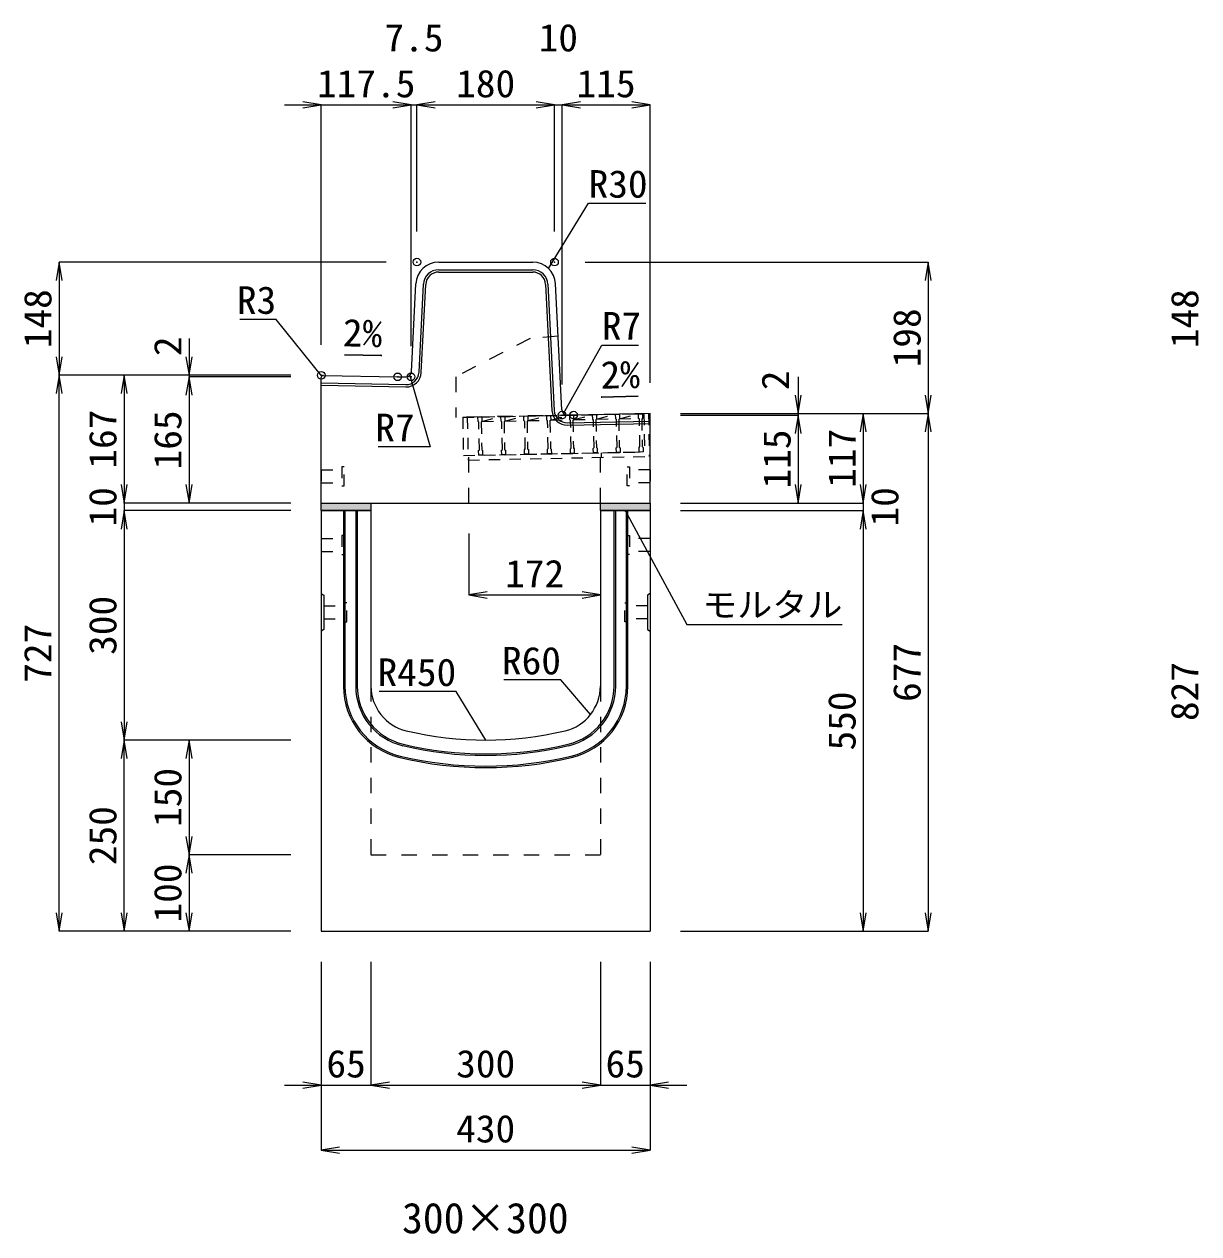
# Model space of a CAD drawing. Units: millimetres at full size. Extents: x -22536 to 51867, y -19720 to 38340.
# Drawn here: x -20572 to -19036, y 26671 to 28253 of the extents above; entities that cross this region are included whole.
import ezdxf
from ezdxf.enums import TextEntityAlignment as Align

# ---------------------------------------------------------------- set-up
doc = ezdxf.new("R2010")
doc.units = ezdxf.units.MM
doc.header["$LTSCALE"] = 20
doc.header["$PDMODE"] = 32
doc.header["$PDSIZE"] = 10
doc.linetypes.add('USER1', pattern=[2, 1, -1])
doc.linetypes.add('USER2', pattern=[1.35, 0.75, -0.6])
for name, color, linetype, lineweight in [('インサート', 3, 'USER2', 9), ('グレーチング', 7, 'USER2', 5), ('モルタル', 7, 'Continuous', 9), ('受枠', 3, 'USER2', 9), ('寸法線', 7, 'Continuous', 13), ('引出線', 4, 'Continuous', 13), ('本体', 2, 'Continuous', 13), ('目地', 132, 'Continuous', 5)]:
    doc.layers.add(name, color=color, linetype=linetype, lineweight=lineweight)
doc.layers.add('作業エリア', color=11, linetype='Continuous')
doc.layers.add('文字', color=7, linetype='Continuous')
doc.styles.add('ＭＳ 明朝', font='')
doc.styles.get('ＭＳ 明朝').set_extended_font_data('MS Mincho')

# ---------------------------------------------------------------- blocks, each defined once
blk = doc.blocks.new('open_arrow')
at = {"color": 0, "linetype": 'Continuous', "lineweight": -2}
blk.add_lwpolyline([(7.5, 1.25), (0, 0), (7.5, -1.25)], dxfattribs=at)

msp = doc.modelspace()

# ---------------------------------------------------------------- hatches: boundary and pattern name
at = {"layer": 'モルタル'}
for points in [[(-20118.88, 27616.58), (-20118.88, 27626.58), (-20183.88, 27626.58), (-20183.88, 27616.58)], [(-19753.88, 27616.58), (-19753.88, 27626.58), (-19818.88, 27626.58), (-19818.88, 27616.58)]]:
    msp.add_hatch(color=256, dxfattribs=at).paths.add_polyline_path(points)

# ---------------------------------------------------------------- linework, layer by layer
at = {"layer": 'インサート'}
for p, q in [((-20183.88, 27670.08), (-20156.88, 27670.08)), ((-20183.88, 27670.08), (-20183.88, 27653.08)), ((-20153.88, 27674.08), (-20156.88, 27674.08)), ((-20156.88, 27674.08), (-20156.88, 27649.08)), ((-20153.88, 27649.08), (-20153.88, 27674.08)), ((-19783.88, 27674.08), (-19780.88, 27674.08)), ((-19783.88, 27649.08), (-19783.88, 27674.08)), ((-19780.88, 27674.08), (-19780.88, 27649.08)), ((-19753.88, 27670.08), (-19780.88, 27670.08)), ((-19753.88, 27670.08), (-19753.88, 27653.08)), ((-20183.88, 27653.08), (-20156.88, 27653.08)), ((-19753.88, 27653.08), (-19780.88, 27653.08)), ((-20156.88, 27649.08), (-20153.88, 27649.08)), ((-19780.88, 27649.08), (-19783.88, 27649.08)), ((-20183.88, 27580.08), (-20156.88, 27580.08)), ((-20183.88, 27580.08), (-20183.88, 27563.08)), ((-20153.88, 27584.08), (-20156.88, 27584.08)), ((-20156.88, 27584.08), (-20156.88, 27559.08)), ((-20153.88, 27559.08), (-20153.88, 27584.08)), ((-19783.88, 27584.08), (-19780.88, 27584.08)), ((-19783.88, 27559.08), (-19783.88, 27584.08)), ((-19780.88, 27584.08), (-19780.88, 27559.08)), ((-19753.88, 27580.08), (-19780.88, 27580.08)), ((-19753.88, 27580.08), (-19753.88, 27563.08)), ((-20183.88, 27563.08), (-20156.88, 27563.08)), ((-20156.88, 27559.08), (-20153.88, 27559.08)), ((-19780.88, 27559.08), (-19783.88, 27559.08)), ((-19753.88, 27563.08), (-19780.88, 27563.08)), ((-20180.68, 27492.08), (-20153.68, 27492.08)), ((-20180.68, 27492.08), (-20180.68, 27475.08)), ((-20150.68, 27496.08), (-20153.68, 27496.08)), ((-20153.68, 27496.08), (-20153.68, 27471.08)), ((-20150.68, 27471.08), (-20150.68, 27496.08)), ((-19787.08, 27496.08), (-19784.08, 27496.08)), ((-19787.08, 27471.08), (-19787.08, 27496.08)), ((-19784.08, 27496.08), (-19784.08, 27471.08)), ((-19757.08, 27492.08), (-19784.08, 27492.08)), ((-19757.08, 27492.08), (-19757.08, 27475.08)), ((-20180.68, 27475.08), (-20153.68, 27475.08)), ((-20153.68, 27471.08), (-20150.68, 27471.08)), ((-19784.08, 27471.08), (-19787.08, 27471.08)), ((-19757.08, 27475.08), (-19784.08, 27475.08))]:
    msp.add_line(p, q, dxfattribs=at)
at = {"layer": 'グレーチング'}
for p, q in [((-19978.95, 27739.07), (-19764, 27743.37)), ((-19973.83, 27733.18), (-19948.96, 27739.67)), ((-19973.83, 27733.18), (-19948.84, 27733.68)), ((-19943.84, 27733.78), (-19918.96, 27740.27)), ((-19943.84, 27733.78), (-19918.84, 27734.27)), ((-19913.85, 27734.37), (-19888.97, 27740.87)), ((-19913.85, 27734.37), (-19888.85, 27734.87)), ((-19883.85, 27734.97), (-19858.98, 27741.47)), ((-19883.85, 27734.97), (-19858.86, 27735.47)), ((-19853.86, 27735.57), (-19828.98, 27742.07)), ((-19853.86, 27735.57), (-19828.86, 27736.07)), ((-19823.86, 27736.17), (-19798.99, 27742.67)), ((-19823.86, 27736.17), (-19798.87, 27736.67)), ((-19793.87, 27736.77), (-19768.99, 27743.27)), ((-19793.87, 27736.77), (-19768.87, 27737.27)), ((-19977.95, 27689.08), (-19763, 27693.38))]:
    msp.add_line(p, q, dxfattribs=at)
for points in [[(-19978.95, 27739.07), (-19973.95, 27739.17), (-19973.83, 27733.18), (-19974.81, 27732.16), (-19974.09, 27696.16), (-19973.07, 27695.18), (-19972.95, 27689.18), (-19977.95, 27689.08), (-19978.07, 27695.08), (-19977.09, 27696.1), (-19977.81, 27732.1), (-19978.83, 27733.08)], [(-19948.96, 27739.67), (-19943.96, 27739.77), (-19943.84, 27733.78), (-19944.82, 27732.76), (-19944.1, 27696.76), (-19943.08, 27695.78), (-19942.96, 27689.78), (-19947.96, 27689.68), (-19948.08, 27695.68), (-19947.1, 27696.7), (-19947.82, 27732.7), (-19948.84, 27733.68)], [(-19918.96, 27740.27), (-19913.97, 27740.37), (-19913.85, 27734.37), (-19914.83, 27733.36), (-19914.11, 27697.36), (-19913.09, 27696.38), (-19912.97, 27690.38), (-19917.96, 27690.28), (-19918.08, 27696.28), (-19917.1, 27697.3), (-19917.82, 27733.3), (-19918.84, 27734.27)], [(-19888.97, 27740.87), (-19883.97, 27740.97), (-19883.85, 27734.97), (-19884.83, 27733.95), (-19884.11, 27697.96), (-19883.09, 27696.98), (-19882.97, 27690.98), (-19887.97, 27690.88), (-19888.09, 27696.88), (-19887.11, 27697.9), (-19887.83, 27733.9), (-19888.85, 27734.87)], [(-19858.98, 27741.47), (-19853.98, 27741.57), (-19853.86, 27735.57), (-19854.84, 27734.55), (-19854.12, 27698.56), (-19853.1, 27697.58), (-19852.98, 27691.58), (-19857.98, 27691.48), (-19858.1, 27697.48), (-19857.12, 27698.5), (-19857.84, 27734.49), (-19858.86, 27735.47)], [(-19828.98, 27742.07), (-19823.98, 27742.17), (-19823.86, 27736.17), (-19824.84, 27735.15), (-19824.12, 27699.16), (-19823.1, 27698.18), (-19822.98, 27692.18), (-19827.98, 27692.08), (-19828.1, 27698.08), (-19827.12, 27699.1), (-19827.84, 27735.09), (-19828.86, 27736.07)], [(-19798.99, 27742.67), (-19793.99, 27742.77), (-19793.87, 27736.77), (-19794.85, 27735.75), (-19794.13, 27699.76), (-19793.11, 27698.78), (-19792.99, 27692.78), (-19797.99, 27692.68), (-19798.11, 27698.68), (-19797.13, 27699.7), (-19797.85, 27735.69), (-19798.87, 27736.67)], [(-19768.99, 27743.27), (-19764, 27743.37), (-19763.88, 27737.37), (-19764.86, 27736.35), (-19764.14, 27700.36), (-19763.12, 27699.38), (-19763, 27693.38), (-19767.99, 27693.28), (-19768.11, 27699.28), (-19767.13, 27700.3), (-19767.85, 27736.29), (-19768.87, 27737.27)]]:
    msp.add_lwpolyline(points, close=True, dxfattribs=at)
at = {"layer": 'モルタル'}
for points in [[(-20183.88, 27626.58), (-20118.88, 27626.58), (-20118.88, 27616.58), (-20183.88, 27616.58)], [(-19818.88, 27626.58), (-19753.88, 27626.58), (-19753.88, 27616.58), (-19818.88, 27616.58)]]:
    msp.add_lwpolyline(points, close=True, dxfattribs=at)
at = {"layer": '作業エリア'}
for p in [(-20058.88, 27941.58), (-19878.88, 27941.58), (-20183.88, 27793.58), (-20083.88, 27791.58), (-20066.38, 27791.58), (-19868.88, 27741.58), (-19853.88, 27741.58)]:
    msp.add_point(p, dxfattribs=at)
at = {"layer": '受枠'}
for p, q in [((-19998.95, 27738.67), (-19756, 27743.53)), ((-19998.95, 27738.67), (-19997.95, 27688.68)), ((-19992.95, 27738.79), (-19991.83, 27682.81)), ((-19762, 27743.41), (-19761, 27693.42)), ((-19756, 27743.53), (-19754.88, 27687.54)), ((-19997.95, 27688.68), (-19761, 27693.42)), ((-19991.83, 27682.81), (-19754.88, 27687.54)), ((-19817.98, 27692.28), (-19817.86, 27686.28))]:
    msp.add_line(p, q, dxfattribs=at)
at = {"layer": '寸法線'}
for p, q in [((-20231.88, 28147.15), (-20066.38, 28147.15)), ((-20183.88, 27833.58), (-20183.88, 28147.15)), ((-20114.38, 28147.15), (-20010.88, 28147.15)), ((-20066.38, 27831.58), (-20066.38, 28147.15)), ((-20066.38, 27831.58), (-20066.38, 28147.15)), ((-20058.88, 27981.58), (-20058.88, 28147.15)), ((-20058.88, 28147.15), (-19878.88, 28147.15)), ((-20058.88, 27981.58), (-20058.88, 28147.15)), ((-19926.88, 28147.15), (-19820.88, 28147.15)), ((-19878.88, 27981.58), (-19878.88, 28147.15)), ((-19878.88, 27981.58), (-19878.88, 28147.15)), ((-19868.88, 27781.58), (-19868.88, 28147.15)), ((-19868.88, 28147.15), (-19753.88, 28147.15)), ((-19868.88, 27781.58), (-19868.88, 28147.15)), ((-19753.88, 27783.58), (-19753.88, 28147.15)), ((-20526.82, 27941.58), (-20526.82, 27793.58)), ((-20098.88, 27941.58), (-20526.82, 27941.58)), ((-19838.88, 27941.58), (-19390.1, 27941.58)), ((-19390.1, 27941.58), (-19390.1, 27743.58)), ((-20356.82, 27841.58), (-20356.82, 27743.58)), ((-20223.88, 27793.58), (-20526.82, 27793.58)), ((-20526.82, 27066.58), (-20526.82, 27793.58)), ((-20223.88, 27793.58), (-20526.82, 27793.58)), ((-20441.82, 27793.58), (-20441.82, 27626.58)), ((-20223.88, 27793.58), (-20441.82, 27793.58)), ((-20223.88, 27793.58), (-20356.82, 27793.58)), ((-20223.88, 27791.58), (-20356.82, 27791.58)), ((-20356.82, 27791.58), (-20356.82, 27626.58)), ((-20223.88, 27791.58), (-20356.82, 27791.58)), ((-19560.1, 27791.58), (-19560.1, 27693.58)), ((-19713.88, 27743.58), (-19560.1, 27743.58)), ((-19713.88, 27743.58), (-19475.1, 27743.58)), ((-19713.88, 27743.58), (-19390.1, 27743.58)), ((-19713.88, 27743.58), (-19390.1, 27743.58)), ((-19713.88, 27741.58), (-19560.1, 27741.58)), ((-19713.88, 27741.58), (-19560.1, 27741.58)), ((-19560.1, 27741.58), (-19560.1, 27626.58)), ((-19475.1, 27743.58), (-19475.1, 27626.58)), ((-19390.1, 27743.58), (-19390.1, 27066.58)), ((-20441.82, 27674.58), (-20441.82, 27568.58)), ((-19475.1, 27674.58), (-19475.1, 27568.58)), ((-20223.88, 27626.58), (-20441.82, 27626.58)), ((-20223.88, 27626.58), (-20441.82, 27626.58)), ((-20223.88, 27626.58), (-20356.82, 27626.58)), ((-19713.88, 27626.58), (-19560.1, 27626.58)), ((-19713.88, 27626.58), (-19475.1, 27626.58)), ((-19713.88, 27626.58), (-19475.1, 27626.58)), ((-20223.88, 27616.58), (-20441.82, 27616.58)), ((-20441.82, 27616.58), (-20441.82, 27316.58)), ((-20223.88, 27616.58), (-20441.82, 27616.58)), ((-19713.88, 27616.58), (-19475.1, 27616.58)), ((-19713.88, 27616.58), (-19475.1, 27616.58)), ((-19475.1, 27616.58), (-19475.1, 27066.58)), ((-19990.88, 27586.58), (-19990.88, 27506.35)), ((-19990.88, 27506.35), (-19818.88, 27506.35)), ((-20223.88, 27316.58), (-20441.82, 27316.58)), ((-20441.82, 27066.58), (-20441.82, 27316.58)), ((-20223.88, 27316.58), (-20441.82, 27316.58)), ((-20356.82, 27316.58), (-20356.82, 27166.58)), ((-20223.88, 27316.58), (-20356.82, 27316.58)), ((-20223.88, 27166.58), (-20356.82, 27166.58)), ((-20356.82, 27166.58), (-20356.82, 27066.58)), ((-20223.88, 27166.58), (-20356.82, 27166.58)), ((-20223.88, 27066.58), (-20526.82, 27066.58)), ((-20223.88, 27066.58), (-20441.82, 27066.58)), ((-20223.88, 27066.58), (-20356.82, 27066.58)), ((-19713.88, 27066.58), (-19475.1, 27066.58)), ((-19713.88, 27066.58), (-19390.1, 27066.58)), ((-20183.88, 27026.58), (-20183.88, 26865.42)), ((-20183.88, 27026.58), (-20183.88, 26780.42)), ((-20118.88, 27026.58), (-20118.88, 26865.42)), ((-20118.88, 27026.58), (-20118.88, 26865.42)), ((-19818.88, 27026.58), (-19818.88, 26865.42)), ((-19818.88, 27026.58), (-19818.88, 26865.42)), ((-19753.88, 27026.58), (-19753.88, 26865.42)), ((-19753.88, 27026.58), (-19753.88, 26780.42)), ((-20231.88, 26865.42), (-20070.88, 26865.42)), ((-20118.88, 26865.42), (-19818.88, 26865.42)), ((-19866.88, 26865.42), (-19705.88, 26865.42)), ((-20183.88, 26780.42), (-19753.88, 26780.42))]:
    msp.add_line(p, q, dxfattribs=at)
at = {"layer": '引出線'}
for points in [[(-19886.74, 27933.31), (-19834.28, 28018.65), (-19759.6, 28018.65)], [(-20182.98, 27792.66), (-20242.82, 27866.75), (-20290.55, 27866.75)], [(-19867.04, 27743.5), (-19817.02, 27833.11), (-19769.09, 27833.11)], [(-20104.75, 27819.56), (-20153.49, 27820.54), (-20104.75, 27819.56)], [(-20068.21, 27793.5), (-20041.69, 27700.14), (-20109.63, 27700.14)], [(-19818.02, 27765.17), (-19769.31, 27766.14), (-19818.05, 27765.16)], [(-19786.38, 27616.58), (-19705.75, 27467.55), (-19502.71, 27467.55)], [(-19831.81, 27349.89), (-19870.4, 27395.29), (-19945.07, 27395.29)], [(-19968.88, 27316.58), (-20007.39, 27380.12), (-20108.4, 27380.12)]]:
    msp.add_lwpolyline(points, dxfattribs=at)
at = {"layer": '本体'}
for p, q in [((-20030.34, 27941.58), (-19907.41, 27941.58)), ((-20066.04, 27798.23), (-20060.3, 27913.07)), ((-19869.21, 27748.23), (-19877.45, 27913.07)), ((-20180.82, 27793.51), (-20083.88, 27791.58)), ((-20183.88, 27626.58), (-20183.88, 27790.51)), ((-20083.88, 27791.58), (-20073.04, 27791.58)), ((-19853.88, 27741.58), (-19862.22, 27741.58)), ((-19753.88, 27743.58), (-19853.88, 27741.58)), ((-19753.88, 27626.58), (-19753.88, 27743.58)), ((-20183.88, 27626.58), (-19753.88, 27626.58)), ((-20183.88, 27616.58), (-20183.88, 27066.58)), ((-20183.88, 27616.58), (-20118.88, 27616.58)), ((-20118.88, 27616.58), (-20118.88, 27387.1)), ((-19818.88, 27616.58), (-19753.88, 27616.58)), ((-19818.88, 27616.58), (-19818.88, 27387.1)), ((-19753.88, 27616.58), (-19753.88, 27066.58)), ((-20183.88, 27066.58), (-19753.88, 27066.58))]:
    msp.add_line(p, q, dxfattribs=at)
at = {"layer": '本体', "linetype": 'USER1'}
for p, q in [((-19910.88, 27841.58), (-20007.88, 27791.58)), ((-19874.03, 27844.58), (-19910.88, 27841.58)), ((-20007.88, 27791.58), (-20007.88, 27738.5)), ((-19853.88, 27741.58), (-20007.88, 27738.5)), ((-19990.88, 27626.58), (-19990.88, 27688.83)), ((-19818.88, 27626.58), (-19818.88, 27692.27))]:
    msp.add_line(p, q, dxfattribs=at)
at = {"layer": '本体', "lineweight": 9}
for p, q in [((-20183.88, 27508.08), (-20180.68, 27506.08)), ((-19753.88, 27508.08), (-19757.08, 27506.08)), ((-20180.68, 27506.08), (-20180.68, 27461.08)), ((-19757.08, 27506.08), (-19757.08, 27461.08)), ((-20180.68, 27461.08), (-20183.88, 27459.08)), ((-19757.08, 27461.08), (-19753.88, 27459.08))]:
    msp.add_line(p, q, dxfattribs=at)
at = {"layer": '本体', "linetype": 'USER1', "lineweight": 15}
for p, q in [((-20118.88, 27387.1), (-20118.88, 27166.58)), ((-19818.88, 27387.1), (-19818.88, 27166.58)), ((-20118.88, 27166.58), (-19818.88, 27166.58))]:
    msp.add_line(p, q, dxfattribs=at)
at = {"layer": '本体'}
for centre, radius, start, end in [((-20030.34, 27911.58), 30, 90, 177.13759), ((-19907.41, 27911.58), 30, 2.86241, 90), ((-20180.88, 27790.51), 3, 88.85424, 180), ((-20073.04, 27798.58), 7, 270, 357.13759), ((-19862.22, 27748.58), 7, 182.86241, 270), ((-20058.88, 27387.1), 60, 180, 256.65764), ((-19878.88, 27387.1), 60, 283.34236, 0), ((-19968.88, 27766.58), 450, 256.65764, 283.34236)]:
    msp.add_arc(centre, radius, start, end, dxfattribs=at)
at = {"layer": '目地'}
for p, q in [((-20030.34, 27931.58), (-19907.41, 27931.58)), ((-20030.34, 27928.58), (-19907.41, 27928.58)), ((-20056.07, 27797.51), (-20050.31, 27912.57)), ((-20053.07, 27797.36), (-20047.32, 27912.42)), ((-19890.44, 27912.42), (-19882.19, 27747.41)), ((-19887.44, 27912.57), (-19879.19, 27747.56)), ((-20183.88, 27783.57), (-20073.39, 27781.36)), ((-20183.88, 27780.57), (-20073.45, 27778.36)), ((-19861.87, 27731.41), (-19753.88, 27733.57)), ((-19861.81, 27728.41), (-19753.88, 27730.57)), ((-20154.88, 27616.58), (-20154.88, 27387.1)), ((-20152.88, 27616.58), (-20152.88, 27387.1)), ((-20138.88, 27616.58), (-20138.88, 27387.1)), ((-20136.88, 27616.58), (-20136.88, 27387.1)), ((-19800.88, 27387.1), (-19800.88, 27616.58)), ((-19798.88, 27387.1), (-19798.88, 27616.58)), ((-19784.88, 27387.1), (-19784.88, 27616.58)), ((-19782.88, 27387.1), (-19782.88, 27616.58))]:
    msp.add_line(p, q, dxfattribs=at)
for centre, radius, start, end in [((-20030.34, 27911.58), 20, 90, 177.13759), ((-20030.34, 27911.58), 17, 90, 177.13759), ((-19907.41, 27911.58), 20, 2.86241, 90), ((-19907.41, 27911.58), 17, 2.86241, 90), ((-20073.05, 27798.36), 20, 268.85424, 357.13759), ((-20073.05, 27798.36), 17, 268.85424, 357.13759), ((-19862.21, 27748.41), 20, 182.86241, 271.14576), ((-19862.21, 27748.41), 17, 182.86241, 271.14576), ((-20058.88, 27387.1), 96, 180, 256.65764), ((-20058.88, 27387.1), 94, 180, 256.65764), ((-20058.88, 27387.1), 80, 180, 256.65764), ((-20058.88, 27387.1), 78, 180, 256.65764), ((-19878.88, 27387.1), 78, 283.34236, 0), ((-19878.88, 27387.1), 80, 283.34236, 0), ((-19878.88, 27387.1), 94, 283.34236, 0), ((-19878.88, 27387.1), 96, 283.34236, 0), ((-19968.88, 27766.58), 470, 256.65764, 283.34236), ((-19968.88, 27766.58), 468, 256.65764, 283.34236), ((-19968.88, 27766.58), 486, 256.65764, 283.34236), ((-19968.88, 27766.58), 484, 256.65764, 283.34236)]:
    msp.add_arc(centre, radius, start, end, dxfattribs=at)

# ---------------------------------------------------------------- block references
at = {"layer": '寸法線', "xscale": 3.2, "yscale": 3.2}
for p, rotation in [((-20183.88, 28147.15), 180), ((-20066.38, 28147.15), 180), ((-20066.38, 28147.15), 180), ((-19878.88, 28147.15), 180), ((-19878.88, 28147.15), 180), ((-19753.88, 28147.15), 180), ((-20526.82, 27941.58), 270), ((-19390.1, 27941.58), 270), ((-20526.82, 27793.58), 90), ((-20356.82, 27793.58), 90), ((-20526.82, 27793.58), 270), ((-20441.82, 27793.58), 270), ((-20356.82, 27791.58), 270), ((-20356.82, 27791.58), 270), ((-19560.1, 27743.58), 90), ((-19390.1, 27743.58), 90), ((-19560.1, 27741.58), 270), ((-19560.1, 27741.58), 270), ((-19475.1, 27743.58), 270), ((-19390.1, 27743.58), 270), ((-20441.82, 27626.58), 90), ((-20441.82, 27626.58), 90), ((-20356.82, 27626.58), 90), ((-19560.1, 27626.58), 90), ((-19475.1, 27626.58), 90), ((-19475.1, 27626.58), 90), ((-20441.82, 27616.58), 270), ((-20441.82, 27616.58), 270), ((-19475.1, 27616.58), 270), ((-19475.1, 27616.58), 270), ((-19818.88, 27506.35), 180), ((-20441.82, 27316.58), 90), ((-20441.82, 27316.58), 270), ((-20356.82, 27316.58), 270), ((-20356.82, 27166.58), 90), ((-20356.82, 27166.58), 270), ((-20526.82, 27066.58), 90), ((-20441.82, 27066.58), 90), ((-20356.82, 27066.58), 90), ((-19475.1, 27066.58), 90), ((-19390.1, 27066.58), 90), ((-20183.88, 26865.42), 180), ((-19818.88, 26865.42), 180), ((-19818.88, 26865.42), 180), ((-19753.88, 26780.42), 180)]:
    msp.add_blockref('open_arrow', p, dxfattribs=dict(at, rotation=rotation))
for p in [(-20058.88, 28147.15), (-20058.88, 28147.15), (-19868.88, 28147.15), (-19868.88, 28147.15), (-19990.88, 27506.35), (-20118.88, 26865.42), (-20118.88, 26865.42), (-19753.88, 26865.42), (-20183.88, 26780.42)]:
    msp.add_blockref('open_arrow', p, dxfattribs=at)
at = {"layer": '引出線'}
for p, xscale, yscale, rotation in [((-19886.74, 27933.31), 0.16, 0.16, 58.4), ((-20104.75, 27819.56), 0.16, 0.16, 178.9), ((-20182.98, 27792.66), 0.16, 0.16, 128.9), ((-20068.21, 27793.5), 0.16, 0.16, 285.9), ((-19818.02, 27765.17), 0.16, 0.16, 1.1), ((-19867.04, 27743.5), 0.16, 0.16, 60.8), ((-19786.38, 27616.58), 0.16, 0.16, 298.4), ((-19831.81, 27349.89), 0.133, 0.133, 130.4), ((-19968.88, 27316.58), 0.133, 0.133, 121.2)]:
    msp.add_blockref('open_arrow', p, dxfattribs=dict(at, xscale=xscale, yscale=yscale, rotation=rotation))

# ---------------------------------------------------------------- texts
at = {"layer": '寸法線', "style": 'ＭＳ 明朝', "width": 1.05}
for s, p in [('7.5', (-20062.63, 28235.15)), ('10', (-19873.88, 28235.15)), ('117.5', (-20125.13, 28175.15)), ('180', (-19968.88, 28175.15)), ('115', (-19811.38, 28175.15)), ('172', (-19904.88, 27534.35)), ('65', (-20151.38, 26893.42)), ('300', (-19968.88, 26893.42)), ('65', (-19786.38, 26893.42)), ('430', (-19968.88, 26808.42))]:
    msp.add_text(s, height=36.03, dxfattribs=at).set_placement(p, align=Align.MIDDLE_CENTER)
for s, p in [('148', (-20554.82, 27867.58)), ('148', (-19054.82, 27867.58)), ('198', (-19418.1, 27842.58)), ('2', (-20384.82, 27831.54)), ('2', (-19590.1, 27786.91)), ('167', (-20469.82, 27710.08)), ('165', (-20384.82, 27709.08)), ('115', (-19588.1, 27684.08)), ('117', (-19503.1, 27685.08)), ('10', (-20469.82, 27621.58)), ('10', (-19447.1, 27621.58)), ('300', (-20469.82, 27466.58)), ('727', (-20554.82, 27430.08)), ('677', (-19418.1, 27405.08)), ('827', (-19054.82, 27380.08)), ('550', (-19503.1, 27341.58)), ('150', (-20384.82, 27241.58)), ('250', (-20469.82, 27191.58)), ('100', (-20384.82, 27116.58))]:
    msp.add_text(s, height=36.03, rotation=90, dxfattribs=at).set_placement(p, align=Align.MIDDLE_CENTER)
at = {"layer": '引出線', "style": 'ＭＳ 明朝', "width": 1.05}
for s, height, p in [('R30', 36.03, (-19834.28, 28061.85)), ('R7', 36.03, (-19817.02, 27876.31)), ('モルタル', 32.02, (-19685.75, 27509.42))]:
    msp.add_text(s, height=height, dxfattribs=at).set_placement(p, align=Align.TOP_LEFT)
for s, p in [('R3', (-20242.82, 27909.95)), ('R7', (-20061.69, 27743.34)), ('R60', (-19870.4, 27438.49)), ('R450', (-20007.39, 27423.32))]:
    msp.add_text(s, height=36.03, dxfattribs=at).set_placement(p, align=Align.TOP_RIGHT)
msp.add_text('2%', height=36.03, rotation=358.854, dxfattribs=at).set_placement((-20103.81, 27866.46), align=Align.TOP_RIGHT)
msp.add_text('2%', height=36.03, rotation=1.146, dxfattribs=at).set_placement((-19818.99, 27812.06), align=Align.TOP_LEFT)
at = {"layer": '文字', "style": 'ＭＳ 明朝'}
msp.add_text('300×300', height=40.03, dxfattribs=at).set_placement((-19969.36, 26691.6), align=Align.MIDDLE_CENTER)

doc.saveas('drawing.dxf')
